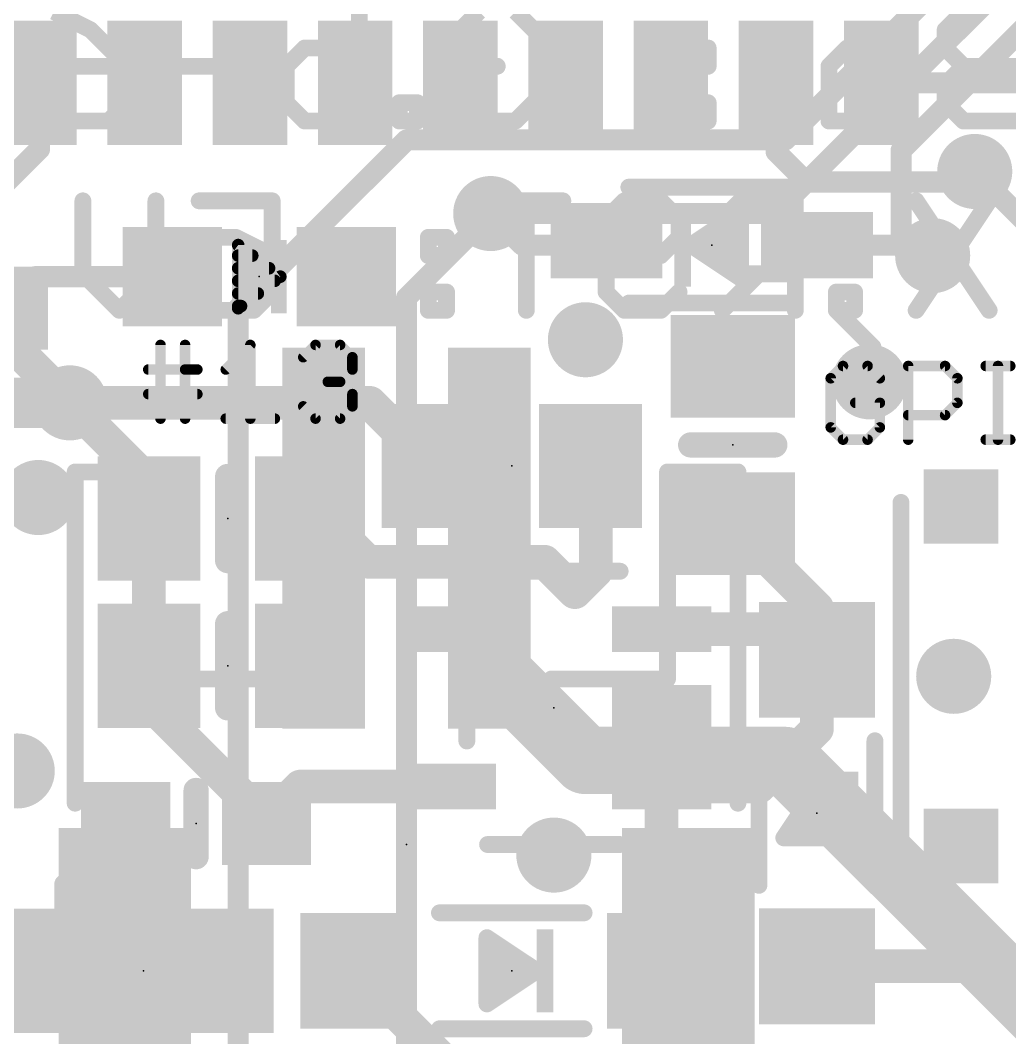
# Model space of a CAD drawing. Extents: x -8.2 to 30.2, y -5.3 to 52.8.
# Drawn here: x 8.04 to 19.98, y 6.56 to 18.84 of the extents above; entities that cross this region are included whole.
import ezdxf

# ---------------------------------------------------------------- set-up
doc = ezdxf.new("R2010")
doc.units = 0
for name, color, linetype in [('1', 12, 'CONTINUOUS'), ('16', 5, 'CONTINUOUS'), ('18', 110, 'CONTINUOUS'), ('21', 40, 'CONTINUOUS'), ('22', 6, 'CONTINUOUS'), ('23', 53, 'CONTINUOUS'), ('24', 53, 'CONTINUOUS')]:
    doc.layers.add(name, color=color, linetype=linetype)

# ---------------------------------------------------------------- blocks, each defined once
blk = doc.blocks.new('RECT')
blk.add_solid([(-0.5, -0.5), (0.5, -0.5), (-0.5, 0.5), (0.5, 0.5)])
blk = doc.blocks.new('ROUNDV')
at = {"const_width": 0.5}
blk.add_lwpolyline([(0, -0.25, 1), (0, 0.25, 1), (0, -0.25)], format="xyb", dxfattribs=at)

msp = doc.modelspace()

# ---------------------------------------------------------------- linework, layer by layer
at = {"layer": '1'}
for points, const_width in [([(8.27, 18.088), (8.27, 17.287)], 0.254), ([(17.16, 18.088), (17.16, 17.257)], 0.254), ([(20.266, 18.088), (18.43, 18.088)], 0.254), ([(8.27, 17.287), (7.874, 16.891)], 0.254), ([(17.16, 17.257), (17.526, 16.891)], 0.254), ([(19.431, 16.891), (19.558, 17.018)], 0.254), ([(17.526, 16.891), (19.431, 16.891)], 0.254), ([(14.097, 16.129), (13.716, 16.51)], 0.254), ([(15.113, 16.129), (14.097, 16.129)], 0.254), ([(17.653, 16.129), (18.923, 16.129)], 0.254), ([(18.923, 16.129), (19.05, 16.002)], 0.254), ([(7.835, 15.367), (8.216, 15.748)], 0.254), ([(8.216, 15.748), (9.872, 15.748)], 0.254), ([(4.572, 14.224), (8.636, 14.224)], 0.6096), ([(9.591, 13.269), (8.636, 14.224)], 0.4064), ([(12.258, 14.224), (8.636, 14.224)], 0.4064), ([(13.02, 13.462), (12.258, 14.224)], 0.4064), ([(14.986, 13.396), (14.92, 13.462)], 0.4064), ([(14.986, 12.192), (14.986, 13.396)], 0.4064), ([(9.591, 12.827), (9.591, 13.269)], 0.4064), ([(9.591, 11.049), (9.591, 12.827)], 0.4064), ([(11.491, 12.827), (11.7103, 12.827)], 0.4064), ([(11.7103, 12.827), (12.2317, 12.3056)], 0.4064), ([(16.637, 12.766), (17.653, 11.75)], 0.4064), ([(12.2317, 12.3056), (14.3644, 12.3056)], 0.4064), ([(14.3644, 12.3056), (14.732, 11.938)], 0.4064), ([(14.732, 11.938), (14.986, 12.192)], 0.4064), ([(17.653, 11.75), (17.653, 11.303)], 0.4064), ([(15.7781, 11.491), (17.465, 11.491)], 0.4064), ([(17.465, 11.491), (17.653, 11.303)], 0.4064), ([(17.653, 11.303), (17.653, 11.121)], 0.4064), ([(17.653, 10.287), (17.653, 11.121)], 0.4064), ([(9.591, 11.049), (9.591, 10.602)], 0.4064), ([(9.591, 11.044), (9.591, 11.049)], 0.254), ([(9.591, 10.602), (11.01, 9.183)], 0.4064), ([(16.957, 9.591), (17.653, 10.287)], 0.4064), ([(11.418, 9.591), (11.01, 9.183)], 0.4064), ([(13.1779, 9.591), (11.418, 9.591)], 0.4064), ([(15.7781, 9.591), (16.957, 9.591)], 0.4064), ([(15.7781, 7.4079), (15.7781, 9.591)], 0.4064), ([(11.01, 9.183), (11.01, 9.144)], 0.4064), ([(8.575, 8.409), (9.31, 9.144)], 0.254), ([(8.575, 7.366), (8.575, 8.409)], 0.254), ([(22.424, 7.421), (17.653, 7.421)], 0.4064), ([(12.12, 7.311), (12.12, 7.366)], 0.4064), ([(13.97, 5.461), (12.12, 7.311)], 0.4064), ([(15.82, 7.366), (15.7781, 7.4079)], 0.4064), ([(8.575, 7.366), (6.985, 7.366)], 0.254)]:
    msp.add_lwpolyline(points, dxfattribs=dict(at, const_width=const_width))
for points, const_width in [([(8.3335, 18.088, 1), (8.2065, 18.088)], 0.127), ([(17.2235, 18.088, 1), (17.0965, 18.088)], 0.127), ([(18.43, 18.1515, 1), (18.43, 18.0245)], 0.127), ([(8.2065, 17.287, 1), (8.3335, 17.287)], 0.127), ([(8.3149, 17.2421, 1), (8.2251, 17.3319)], 0.127), ([(17.2049, 17.3019, 1), (17.1151, 17.2121)], 0.127), ([(17.0965, 17.257, 1), (17.2235, 17.257)], 0.127), ([(19.6029, 16.9731, 1), (19.5131, 17.0629)], 0.127), ([(17.526, 16.9545, 1), (17.526, 16.8275)], 0.127), ([(17.4811, 16.8461, 1), (17.5709, 16.9359)], 0.127), ([(19.3861, 16.9359, 1), (19.4759, 16.8461)], 0.127), ([(19.431, 16.8275, 1), (19.431, 16.9545)], 0.127), ([(13.7609, 16.5549, 1), (13.6711, 16.4651)], 0.127), ([(14.097, 16.1925, 1), (14.097, 16.0655)], 0.127), ([(14.0521, 16.0841, 1), (14.1419, 16.1739)], 0.127), ([(15.113, 16.0655, 1), (15.113, 16.1925)], 0.127), ([(17.653, 16.1925, 1), (17.653, 16.0655)], 0.127), ([(18.9679, 16.1739, 1), (18.8781, 16.0841)], 0.127), ([(18.923, 16.0655, 1), (18.923, 16.1925)], 0.127), ([(19.0051, 15.9571, 1), (19.0949, 16.0469)], 0.127), ([(8.216, 15.8115, 1), (8.216, 15.6845)], 0.127), ([(8.2609, 15.7031, 1), (8.1711, 15.7929)], 0.127), ([(9.872, 15.6845, 1), (9.872, 15.8115)], 0.127), ([(8.636, 14.0716, 1), (8.636, 14.3764)], 0.3048), ([(8.636, 14.3256, 1), (8.636, 14.1224)], 0.2032), ([(8.7078, 14.2958, 1), (8.5642, 14.1522)], 0.2032), ([(12.3298, 14.2958, 1), (12.1862, 14.1522)], 0.2032), ([(12.258, 14.1224, 1), (12.258, 14.3256)], 0.2032), ([(14.9918, 13.5338, 1), (14.8482, 13.3902)], 0.2032), ([(12.9482, 13.3902, 1), (13.0918, 13.5338)], 0.2032), ([(15.0876, 13.396, 1), (14.8844, 13.396)], 0.2032), ([(14.9142, 13.3242, 1), (15.0578, 13.4678)], 0.2032), ([(9.6926, 13.269, 1), (9.4894, 13.269)], 0.2032), ([(9.5192, 13.1972, 1), (9.6628, 13.3408)], 0.2032), ([(9.6926, 12.827, 1), (9.4894, 12.827)], 0.2032), ([(11.491, 12.9286, 1), (11.491, 12.7254)], 0.2032), ([(11.7821, 12.8988, 1), (11.6384, 12.7552)], 0.2032), ([(11.7103, 12.7254, 1), (11.7103, 12.9286)], 0.2032), ([(9.4894, 12.827, 1), (9.6926, 12.827)], 0.2032), ([(16.7088, 12.8378, 1), (16.5652, 12.6942)], 0.2032), ([(12.2317, 12.4072, 1), (12.2317, 12.204)], 0.2032), ([(12.1598, 12.2338, 1), (12.3035, 12.3774)], 0.2032), ([(14.4362, 12.3774, 1), (14.2926, 12.2338)], 0.2032), ([(14.3644, 12.204, 1), (14.3644, 12.4072)], 0.2032), ([(14.8844, 12.192, 1), (15.0876, 12.192)], 0.2032), ([(15.0578, 12.1202, 1), (14.9142, 12.2638)], 0.2032), ([(14.6602, 12.0098, 1), (14.8038, 11.8662)], 0.2032), ([(14.6602, 11.8662, 1), (14.8038, 12.0098)], 0.2032), ([(17.7546, 11.75, 1), (17.5514, 11.75)], 0.2032), ([(17.5812, 11.6782, 1), (17.7248, 11.8218)], 0.2032), ([(15.7781, 11.5926, 1), (15.7781, 11.3894)], 0.2032), ([(17.5368, 11.5628, 1), (17.3932, 11.4192)], 0.2032), ([(17.465, 11.3894, 1), (17.465, 11.5926)], 0.2032), ([(17.7546, 11.303, 1), (17.5514, 11.303)], 0.2032), ([(17.5812, 11.2312, 1), (17.7248, 11.3748)], 0.2032), ([(17.5514, 11.303, 1), (17.7546, 11.303)], 0.2032), ([(17.7546, 11.121, 1), (17.5514, 11.121)], 0.2032), ([(9.6926, 11.049, 1), (9.4894, 11.049)], 0.2032), ([(17.5514, 11.121, 1), (17.7546, 11.121)], 0.2032), ([(9.4894, 11.049, 1), (9.6926, 11.049)], 0.2032), ([(9.6545, 11.049, 1), (9.5275, 11.049)], 0.127), ([(9.5275, 11.044, 1), (9.6545, 11.044)], 0.127), ([(9.4894, 10.602, 1), (9.6926, 10.602)], 0.2032), ([(9.6628, 10.6738, 1), (9.5192, 10.5302)], 0.2032), ([(17.7248, 10.2152, 1), (17.5812, 10.3588)], 0.2032), ([(17.5514, 10.287, 1), (17.7546, 10.287)], 0.2032), ([(11.418, 9.6926, 1), (11.418, 9.4894)], 0.2032), ([(11.4898, 9.5192, 1), (11.3462, 9.6628)], 0.2032), ([(13.1779, 9.4894, 1), (13.1779, 9.6926)], 0.2032), ([(15.7781, 9.6926, 1), (15.7781, 9.4894)], 0.2032), ([(15.8797, 9.591, 1), (15.6765, 9.591)], 0.2032), ([(16.8852, 9.6628, 1), (17.0288, 9.5192)], 0.2032), ([(16.957, 9.4894, 1), (16.957, 9.6926)], 0.2032), ([(11.1116, 9.183, 1), (10.9084, 9.183)], 0.2032), ([(10.9382, 9.2548, 1), (11.0818, 9.1112)], 0.2032), ([(10.9382, 9.1112, 1), (11.0818, 9.2548)], 0.2032), ([(9.3549, 9.0991, 1), (9.2651, 9.1889)], 0.127), ([(10.9084, 9.144, 1), (11.1116, 9.144)], 0.2032), ([(8.6385, 8.409, 1), (8.5115, 8.409)], 0.127), ([(8.5301, 8.4539, 1), (8.6199, 8.3641)], 0.127), ([(17.653, 7.5226, 1), (17.653, 7.3194)], 0.2032), ([(12.2216, 7.366, 1), (12.0184, 7.366)], 0.2032), ([(12.1918, 7.3828, 1), (12.0482, 7.2392)], 0.2032), ([(15.6765, 7.4079, 1), (15.8797, 7.4079)], 0.2032), ([(15.8499, 7.4797, 1), (15.7063, 7.3361)], 0.2032), ([(15.7482, 7.2942, 1), (15.8918, 7.4378)], 0.2032), ([(8.5115, 7.366, 1), (8.6385, 7.366)], 0.127), ([(8.575, 7.3025, 1), (8.575, 7.4295)], 0.127), ([(12.0184, 7.311, 1), (12.2216, 7.311)], 0.2032)]:
    msp.add_lwpolyline(points, format="xyb", dxfattribs=dict(at, const_width=const_width))
at = {"layer": '16'}
for points, const_width in [([(17.272, 17.399), (19.812, 19.939)], 0.254), ([(20.32, 19.685), (17.145, 16.51)], 0.254), ([(20.828, 19.431), (18.669, 17.272)], 0.254), ([(10.668, 15.367), (12.7, 17.399)], 0.254), ([(12.7, 17.399), (13.335, 17.399)], 0.254), ([(13.335, 17.399), (13.716, 17.399)], 0.254), ([(13.716, 17.399), (17.272, 17.399)], 0.254), ([(18.669, 17.272), (18.669, 16.256)], 0.254), ([(19.558, 17.018), (21.844, 14.732)], 0.254), ([(12.7, 15.494), (13.716, 16.51)], 0.254), ([(17.145, 16.51), (13.716, 16.51)], 0.254), ([(18.669, 16.256), (18.923, 16.002)], 0.254), ([(18.923, 16.002), (19.05, 16.002)], 0.254), ([(12.7, 3.81), (12.7, 15.494)], 0.254), ([(10.668, 3.937), (10.668, 15.367)], 0.254), ([(8.636, 14.224), (7.747, 15.113)], 0.4064), ([(13.7, 12.59), (13.7, 11.065)], 0.8128), ([(13.7, 11.065), (14.859, 9.906)], 0.8128), ([(14.859, 9.906), (17.272, 9.906)], 0.8128), ([(17.272, 9.906), (21.463, 5.715)], 0.8128)]:
    msp.add_lwpolyline(points, dxfattribs=dict(at, const_width=const_width))
for points, const_width in [([(12.7, 17.4625, 1), (12.7, 17.3355)], 0.127), ([(12.7449, 17.3541, 1), (12.6551, 17.4439)], 0.127), ([(13.335, 17.4625, 1), (13.335, 17.3355)], 0.127), ([(13.335, 17.3355, 1), (13.335, 17.4625)], 0.127), ([(13.716, 17.4625, 1), (13.716, 17.3355)], 0.127), ([(13.716, 17.3355, 1), (13.716, 17.4625)], 0.127), ([(17.2271, 17.4439, 1), (17.3169, 17.3541)], 0.127), ([(17.272, 17.3355, 1), (17.272, 17.4625)], 0.127), ([(18.7325, 17.272, 1), (18.6055, 17.272)], 0.127), ([(18.6241, 17.3169, 1), (18.7139, 17.2271)], 0.127), ([(19.6029, 17.0629, 1), (19.5131, 16.9731)], 0.127), ([(13.716, 16.5735, 1), (13.716, 16.4465)], 0.127), ([(13.7609, 16.4651, 1), (13.6711, 16.5549)], 0.127), ([(17.1001, 16.5549, 1), (17.1899, 16.4651)], 0.127), ([(17.145, 16.4465, 1), (17.145, 16.5735)], 0.127), ([(18.7139, 16.3009, 1), (18.6241, 16.2111)], 0.127), ([(18.6055, 16.256, 1), (18.7325, 16.256)], 0.127), ([(18.923, 16.0655, 1), (18.923, 15.9385)], 0.127), ([(18.8781, 15.9571, 1), (18.9679, 16.0469)], 0.127), ([(19.05, 15.9385, 1), (19.05, 16.0655)], 0.127), ([(12.7635, 15.494, 1), (12.6365, 15.494)], 0.127), ([(12.6551, 15.5389, 1), (12.7449, 15.4491)], 0.127), ([(10.7315, 15.367, 1), (10.6045, 15.367)], 0.127), ([(10.6231, 15.4119, 1), (10.7129, 15.3221)], 0.127), ([(8.5642, 14.1522, 1), (8.7078, 14.2958)], 0.2032), ([(13.9032, 12.59, 1), (13.4968, 12.59)], 0.4064), ([(13.8437, 11.2087, 1), (13.5563, 10.9213)], 0.4064), ([(13.4968, 11.065, 1), (13.9032, 11.065)], 0.4064), ([(14.859, 10.1092, 1), (14.859, 9.7028)], 0.4064), ([(14.7153, 9.7623, 1), (15.0027, 10.0497)], 0.4064), ([(17.4157, 10.0497, 1), (17.1283, 9.7623)], 0.4064), ([(17.272, 9.7028, 1), (17.272, 10.1092)], 0.4064)]:
    msp.add_lwpolyline(points, format="xyb", dxfattribs=dict(at, const_width=const_width))
at = {"layer": '21'}
for points, const_width in [([(15.383, 16.829), (17.383, 16.829)], 0.2032), ([(16.133, 16.129), (16.733, 16.529)], 0.2032), ([(16.733, 16.529), (16.733, 15.729)], 0.2032), ([(16.283, 16.129), (16.583, 16.329)], 0.2032), ([(16.4735, 16.256), (16.583, 16.256)], 0.2032), ([(16.583, 16.329), (16.583, 15.929)], 0.2032), ([(16.733, 15.729), (16.133, 16.129)], 0.2032), ([(16.583, 15.929), (16.283, 16.129)], 0.2032), ([(11.176, 15.748), (10.668, 16.129)], 0.1524), ([(10.668, 16.129), (10.668, 15.367)], 0.1524), ([(16.3973, 16.0528), (16.583, 16.0528)], 0.2032), ([(10.668, 16.002), (10.8373, 16.002)], 0.1524), ([(10.668, 15.8496), (11.0405, 15.8496)], 0.1524), ([(10.668, 15.367), (11.176, 15.748)], 0.1524), ([(10.668, 15.6972), (11.1083, 15.6972)], 0.1524), ([(10.668, 15.5448), (10.9051, 15.5448)], 0.1524), ([(17.383, 15.429), (15.383, 15.429)], 0.2032), ([(10.668, 15.3924), (10.7019, 15.3924)], 0.1524), ([(9.7305, 14.0335), (9.7305, 14.9233)], 0.127), ([(10.0271, 14.9233), (10.0271, 14.0335)], 0.127), ([(10.5177, 14.6267), (10.8143, 14.9233)], 0.127), ([(10.8143, 14.9233), (10.8143, 14.0335)], 0.127), ([(11.4533, 14.775), (11.6016, 14.9233)], 0.127), ([(11.6016, 14.9233), (11.8981, 14.9233)], 0.127), ([(11.8981, 14.9233), (12.0464, 14.775)], 0.127), ([(12.0464, 14.775), (12.0464, 14.6267)], 0.127), ([(9.5822, 14.6267), (10.0271, 14.6267)], 0.127), ([(10.0271, 14.6267), (10.1754, 14.6267)], 0.127), ([(12.0464, 14.6267), (11.8981, 14.4784)], 0.127), ([(17.9679, 14.6693), (17.8196, 14.521)], 0.127), ([(18.2645, 14.6693), (17.9679, 14.6693)], 0.127), ([(18.4128, 14.521), (18.2645, 14.6693)], 0.127), ([(18.7551, 13.7795), (18.7551, 14.6693)], 0.127), ([(18.7551, 14.6693), (19.2, 14.6693)], 0.127), ([(19.2, 14.6693), (19.3483, 14.521)], 0.127), ([(19.6907, 14.6693), (19.9872, 14.6693)], 0.127), ([(19.839, 13.7795), (19.839, 14.6693)], 0.127), ([(11.8981, 14.4784), (11.7498, 14.4784)], 0.127), ([(11.8981, 14.4784), (12.0464, 14.3301)], 0.127), ([(17.8196, 14.521), (17.8196, 13.9278)], 0.127), ([(19.3483, 14.521), (19.3483, 14.2244)], 0.127), ([(9.5822, 14.3301), (10.1754, 14.3301)], 0.127), ([(12.0464, 14.3301), (12.0464, 14.1818)], 0.127), ([(18.4128, 14.2244), (18.1162, 14.2244)], 0.127), ([(18.4128, 13.9278), (18.4128, 14.2244)], 0.127), ([(19.3483, 14.2244), (19.2, 14.0761)], 0.127), ([(11.6016, 14.0335), (11.4533, 14.1818)], 0.127), ([(12.0464, 14.1818), (11.8981, 14.0335)], 0.127), ([(19.2, 14.0761), (18.7551, 14.0761)], 0.127), ([(10.5177, 14.0335), (11.1109, 14.0335)], 0.127), ([(11.8981, 14.0335), (11.6016, 14.0335)], 0.127), ([(13.97, 13.97), (13.97, 12.954)], 0.3048), ([(17.8196, 13.9278), (17.9679, 13.7795)], 0.127), ([(18.2645, 13.7795), (18.4128, 13.9278)], 0.127), ([(16.129, 13.716), (17.145, 13.716)], 0.3048), ([(17.9679, 13.7795), (18.2645, 13.7795)], 0.127), ([(19.6907, 13.7795), (19.9872, 13.7795)], 0.127), ([(10.541, 13.335), (10.541, 12.319)], 0.3048), ([(18.6676, 8.822), (18.6676, 13.022)], 0.2032), ([(13.678, 12.191), (15.278, 12.191)], 0.2032), ([(10.541, 11.557), (10.541, 10.541)], 0.3048), ([(13.428, 10.141), (13.428, 10.941)], 0.2032), ([(16.953, 8.398), (16.953, 10.144)], 0.2032), ([(18.353, 10.144), (18.353, 8.398)], 0.2032), ([(10.16, 9.544), (10.16, 8.744)], 0.3048), ([(17.253, 8.971), (17.653, 9.571)], 0.2032), ([(17.653, 9.571), (18.053, 8.971)], 0.2032), ([(17.453, 9.071), (17.653, 9.371)], 0.2032), ([(17.653, 9.371), (17.853, 9.071)], 0.2032), ([(17.6371, 9.3472), (17.6689, 9.3472)], 0.2032), ([(17.5017, 9.144), (17.8043, 9.144)], 0.2032), ([(17.853, 9.071), (17.453, 9.071)], 0.2032), ([(13.678, 8.891), (15.278, 8.891)], 0.2032), ([(18.053, 8.971), (17.253, 8.971)], 0.2032), ([(13.097, 8.066), (14.843, 8.066)], 0.2032), ([(9.525, 7.874), (9.525, 6.858)], 0.3048), ([(13.67, 6.966), (13.67, 7.766)], 0.2032), ([(13.67, 7.766), (14.27, 7.366)], 0.2032), ([(13.77, 7.166), (13.77, 7.566)], 0.2032), ([(13.77, 7.566), (14.07, 7.366)], 0.2032), ([(13.77, 7.5184), (13.8414, 7.5184)], 0.2032), ([(14.27, 7.366), (13.67, 6.966)], 0.2032), ([(14.07, 7.366), (13.77, 7.166)], 0.2032), ([(13.77, 7.3152), (13.9938, 7.3152)], 0.2032), ([(14.843, 6.666), (13.097, 6.666)], 0.2032)]:
    msp.add_lwpolyline(points, dxfattribs=dict(at, const_width=const_width))
for points, const_width in [([(15.383, 16.8798, 1), (15.383, 16.7782)], 0.1016), ([(17.383, 16.7782, 1), (17.383, 16.8798)], 0.1016), ([(16.7838, 16.529, 1), (16.6822, 16.529)], 0.1016), ([(16.7612, 16.4867, 1), (16.7048, 16.5713)], 0.1016), ([(16.4735, 16.3068, 1), (16.4735, 16.2052)], 0.1016), ([(16.6338, 16.329, 1), (16.5322, 16.329)], 0.1016), ([(16.6112, 16.2867, 1), (16.5548, 16.3713)], 0.1016), ([(16.583, 16.2052, 1), (16.583, 16.3068)], 0.1016), ([(16.1612, 16.1713, 1), (16.1048, 16.0867)], 0.1016), ([(16.1048, 16.1713, 1), (16.1612, 16.0867)], 0.1016), ([(16.3112, 16.1713, 1), (16.2548, 16.0867)], 0.1016), ([(16.2548, 16.1713, 1), (16.3112, 16.0867)], 0.1016), ([(10.6909, 16.1595, 1), (10.6451, 16.0985)], 0.0762), ([(10.7061, 16.129, 1), (10.6299, 16.129)], 0.0762), ([(16.3973, 16.1036, 1), (16.3973, 16.002)], 0.1016), ([(16.583, 16.002, 1), (16.583, 16.1036)], 0.1016), ([(10.668, 16.0401, 1), (10.668, 15.9639)], 0.0762), ([(10.8373, 15.9639, 1), (10.8373, 16.0401)], 0.0762), ([(16.5322, 15.929, 1), (16.6338, 15.929)], 0.1016), ([(16.5548, 15.8867, 1), (16.6112, 15.9713)], 0.1016), ([(10.668, 15.8877, 1), (10.668, 15.8115)], 0.0762), ([(11.0405, 15.8115, 1), (11.0405, 15.8877)], 0.0762), ([(10.668, 15.7353, 1), (10.668, 15.6591)], 0.0762), ([(11.1083, 15.6591, 1), (11.1083, 15.7353)], 0.0762), ([(11.1989, 15.7175, 1), (11.1531, 15.7785)], 0.0762), ([(11.1531, 15.7175, 1), (11.1989, 15.7785)], 0.0762), ([(16.6822, 15.729, 1), (16.7838, 15.729)], 0.1016), ([(16.7048, 15.6867, 1), (16.7612, 15.7713)], 0.1016), ([(10.668, 15.5829, 1), (10.668, 15.5067)], 0.0762), ([(10.9051, 15.5067, 1), (10.9051, 15.5829)], 0.0762), ([(15.383, 15.4798, 1), (15.383, 15.3782)], 0.1016), ([(17.383, 15.3782, 1), (17.383, 15.4798)], 0.1016), ([(10.668, 15.4305, 1), (10.668, 15.3543)], 0.0762), ([(10.6451, 15.3975, 1), (10.6909, 15.3365)], 0.0762), ([(10.6299, 15.367, 1), (10.7061, 15.367)], 0.0762), ([(10.7019, 15.3543, 1), (10.7019, 15.4305)], 0.0762), ([(9.7623, 14.9233, 1), (9.6988, 14.9233)], 0.0635), ([(10.0589, 14.9233, 1), (9.9954, 14.9233)], 0.0635), ([(10.8461, 14.9233, 1), (10.7826, 14.9233)], 0.0635), ([(10.8368, 14.9008, 1), (10.7919, 14.9457)], 0.0635), ([(11.6016, 14.955, 1), (11.6016, 14.8915)], 0.0635), ([(11.624, 14.9008, 1), (11.5791, 14.9457)], 0.0635), ([(11.9206, 14.9457, 1), (11.8757, 14.9008)], 0.0635), ([(11.8981, 14.8915, 1), (11.8981, 14.955)], 0.0635), ([(11.4308, 14.7974, 1), (11.4757, 14.7525)], 0.0635), ([(12.0782, 14.775, 1), (12.0147, 14.775)], 0.0635), ([(12.024, 14.7525, 1), (12.0689, 14.7974)], 0.0635), ([(9.5822, 14.6584, 1), (9.5822, 14.5949)], 0.0635), ([(10.0271, 14.6584, 1), (10.0271, 14.5949)], 0.0635), ([(10.0271, 14.5949, 1), (10.0271, 14.6584)], 0.0635), ([(10.1754, 14.5949, 1), (10.1754, 14.6584)], 0.0635), ([(10.4953, 14.6491, 1), (10.5402, 14.6042)], 0.0635), ([(12.0147, 14.6267, 1), (12.0782, 14.6267)], 0.0635), ([(12.0689, 14.6042, 1), (12.024, 14.6491)], 0.0635), ([(17.9679, 14.701, 1), (17.9679, 14.6375)], 0.0635), ([(17.9904, 14.6468, 1), (17.9455, 14.6917)], 0.0635), ([(18.287, 14.6917, 1), (18.242, 14.6468)], 0.0635), ([(18.2645, 14.6375, 1), (18.2645, 14.701)], 0.0635), ([(18.7551, 14.701, 1), (18.7551, 14.6375)], 0.0635), ([(18.7869, 14.6693, 1), (18.7234, 14.6693)], 0.0635), ([(19.2225, 14.6917, 1), (19.1776, 14.6468)], 0.0635), ([(19.2, 14.6375, 1), (19.2, 14.701)], 0.0635), ([(19.6907, 14.701, 1), (19.6907, 14.6375)], 0.0635), ([(19.8707, 14.6693, 1), (19.8072, 14.6693)], 0.0635), ([(19.9872, 14.6375, 1), (19.9872, 14.701)], 0.0635), ([(11.7498, 14.5101, 1), (11.7498, 14.4466)], 0.0635), ([(11.9206, 14.5008, 1), (11.8757, 14.4559)], 0.0635), ([(11.8757, 14.5008, 1), (11.9206, 14.4559)], 0.0635), ([(11.8981, 14.4466, 1), (11.8981, 14.5101)], 0.0635), ([(17.8514, 14.521, 1), (17.7879, 14.521)], 0.0635), ([(17.7972, 14.5434, 1), (17.8421, 14.4985)], 0.0635), ([(18.3903, 14.4985, 1), (18.4352, 14.5434)], 0.0635), ([(19.3801, 14.521, 1), (19.3166, 14.521)], 0.0635), ([(19.3259, 14.4985, 1), (19.3708, 14.5434)], 0.0635), ([(9.5822, 14.3618, 1), (9.5822, 14.2983)], 0.0635), ([(10.1754, 14.2983, 1), (10.1754, 14.3618)], 0.0635), ([(12.0782, 14.3301, 1), (12.0147, 14.3301)], 0.0635), ([(12.024, 14.3076, 1), (12.0689, 14.3525)], 0.0635), ([(18.1162, 14.2561, 1), (18.1162, 14.1926)], 0.0635), ([(18.4445, 14.2244, 1), (18.381, 14.2244)], 0.0635), ([(18.4128, 14.1926, 1), (18.4128, 14.2561)], 0.0635), ([(19.3166, 14.2244, 1), (19.3801, 14.2244)], 0.0635), ([(19.3708, 14.2019, 1), (19.3259, 14.2468)], 0.0635), ([(11.4757, 14.2042, 1), (11.4308, 14.1593)], 0.0635), ([(12.0147, 14.1818, 1), (12.0782, 14.1818)], 0.0635), ([(12.0689, 14.1593, 1), (12.024, 14.2042)], 0.0635), ([(18.7551, 14.1078, 1), (18.7551, 14.0443)], 0.0635), ([(19.1776, 14.0985, 1), (19.2225, 14.0536)], 0.0635), ([(19.2, 14.0443, 1), (19.2, 14.1078)], 0.0635), ([(9.6988, 14.0335, 1), (9.7623, 14.0335)], 0.0635), ([(9.9954, 14.0335, 1), (10.0589, 14.0335)], 0.0635), ([(10.5177, 14.0653, 1), (10.5177, 14.0017)], 0.0635), ([(10.7826, 14.0335, 1), (10.8461, 14.0335)], 0.0635), ([(11.1109, 14.0017, 1), (11.1109, 14.0653)], 0.0635), ([(11.6016, 14.0653, 1), (11.6016, 14.0017)], 0.0635), ([(11.5791, 14.011, 1), (11.624, 14.056)], 0.0635), ([(11.8757, 14.056, 1), (11.9206, 14.011)], 0.0635), ([(11.8981, 14.0017, 1), (11.8981, 14.0653)], 0.0635), ([(14.0462, 13.97, 1), (13.8938, 13.97)], 0.1524), ([(17.8421, 13.9502, 1), (17.7972, 13.9053)], 0.0635), ([(17.7879, 13.9278, 1), (17.8514, 13.9278)], 0.0635), ([(18.381, 13.9278, 1), (18.4445, 13.9278)], 0.0635), ([(18.4352, 13.9053, 1), (18.3903, 13.9502)], 0.0635), ([(16.129, 13.7922, 1), (16.129, 13.6398)], 0.1524), ([(17.145, 13.6398, 1), (17.145, 13.7922)], 0.1524), ([(17.9679, 13.8113, 1), (17.9679, 13.7477)], 0.0635), ([(17.9455, 13.757, 1), (17.9904, 13.802)], 0.0635), ([(18.242, 13.802, 1), (18.287, 13.757)], 0.0635), ([(18.2645, 13.7477, 1), (18.2645, 13.8113)], 0.0635), ([(18.7234, 13.7795, 1), (18.7869, 13.7795)], 0.0635), ([(19.6907, 13.8113, 1), (19.6907, 13.7477)], 0.0635), ([(19.8072, 13.7795, 1), (19.8707, 13.7795)], 0.0635), ([(19.9872, 13.7477, 1), (19.9872, 13.8113)], 0.0635), ([(10.6172, 13.335, 1), (10.4648, 13.335)], 0.1524), ([(13.8938, 12.954, 1), (14.0462, 12.954)], 0.1524), ([(18.7184, 13.022, 1), (18.6168, 13.022)], 0.1016), ([(10.4648, 12.319, 1), (10.6172, 12.319)], 0.1524), ([(13.678, 12.2418, 1), (13.678, 12.1402)], 0.1016), ([(15.278, 12.1402, 1), (15.278, 12.2418)], 0.1016), ([(10.6172, 11.557, 1), (10.4648, 11.557)], 0.1524), ([(13.4788, 10.941, 1), (13.3772, 10.941)], 0.1016), ([(10.4648, 10.541, 1), (10.6172, 10.541)], 0.1524), ([(17.0038, 10.144, 1), (16.9022, 10.144)], 0.1016), ([(18.4038, 10.144, 1), (18.3022, 10.144)], 0.1016), ([(13.3772, 10.141, 1), (13.4788, 10.141)], 0.1016), ([(10.2362, 9.544, 1), (10.0838, 9.544)], 0.1524), ([(17.6953, 9.5992, 1), (17.6107, 9.5428)], 0.1016), ([(17.6953, 9.5428, 1), (17.6107, 9.5992)], 0.1016), ([(17.6953, 9.3992, 1), (17.6107, 9.3428)], 0.1016), ([(17.6953, 9.3428, 1), (17.6107, 9.3992)], 0.1016), ([(17.6371, 9.398, 1), (17.6371, 9.2964)], 0.1016), ([(17.6689, 9.2964, 1), (17.6689, 9.398)], 0.1016), ([(17.5017, 9.1948, 1), (17.5017, 9.0932)], 0.1016), ([(17.8043, 9.0932, 1), (17.8043, 9.1948)], 0.1016), ([(17.453, 9.1218, 1), (17.453, 9.0202)], 0.1016), ([(17.4107, 9.0992, 1), (17.4953, 9.0428)], 0.1016), ([(17.8107, 9.0428, 1), (17.8953, 9.0992)], 0.1016), ([(17.853, 9.0202, 1), (17.853, 9.1218)], 0.1016), ([(13.678, 8.9418, 1), (13.678, 8.8402)], 0.1016), ([(15.278, 8.8402, 1), (15.278, 8.9418)], 0.1016), ([(17.253, 9.0218, 1), (17.253, 8.9202)], 0.1016), ([(17.2107, 8.9992, 1), (17.2953, 8.9428)], 0.1016), ([(18.0107, 8.9428, 1), (18.0953, 8.9992)], 0.1016), ([(18.053, 8.9202, 1), (18.053, 9.0218)], 0.1016), ([(18.6168, 8.822, 1), (18.7184, 8.822)], 0.1016), ([(10.0838, 8.744, 1), (10.2362, 8.744)], 0.1524), ([(16.9022, 8.398, 1), (17.0038, 8.398)], 0.1016), ([(18.3022, 8.398, 1), (18.4038, 8.398)], 0.1016), ([(13.097, 8.1168, 1), (13.097, 8.0152)], 0.1016), ([(14.843, 8.0152, 1), (14.843, 8.1168)], 0.1016), ([(9.6012, 7.874, 1), (9.4488, 7.874)], 0.1524), ([(13.7208, 7.766, 1), (13.6192, 7.766)], 0.1016), ([(13.6982, 7.8083, 1), (13.6418, 7.7237)], 0.1016), ([(13.8208, 7.566, 1), (13.7192, 7.566)], 0.1016), ([(13.7982, 7.6083, 1), (13.7418, 7.5237)], 0.1016), ([(13.77, 7.5692, 1), (13.77, 7.4676)], 0.1016), ([(13.8414, 7.4676, 1), (13.8414, 7.5692)], 0.1016), ([(13.77, 7.366, 1), (13.77, 7.2644)], 0.1016), ([(13.9938, 7.2644, 1), (13.9938, 7.366)], 0.1016), ([(14.0982, 7.3237, 1), (14.0418, 7.4083)], 0.1016), ([(14.0418, 7.3237, 1), (14.0982, 7.4083)], 0.1016), ([(14.2982, 7.3237, 1), (14.2418, 7.4083)], 0.1016), ([(14.2418, 7.3237, 1), (14.2982, 7.4083)], 0.1016), ([(13.7418, 7.2083, 1), (13.7982, 7.1237)], 0.1016), ([(13.7192, 7.166, 1), (13.8208, 7.166)], 0.1016), ([(13.6418, 7.0083, 1), (13.6982, 6.9237)], 0.1016), ([(13.6192, 6.966, 1), (13.7208, 6.966)], 0.1016), ([(9.4488, 6.858, 1), (9.6012, 6.858)], 0.1524), ([(13.097, 6.7168, 1), (13.097, 6.6152)], 0.1016), ([(14.843, 6.6152, 1), (14.843, 6.7168)], 0.1016)]:
    msp.add_lwpolyline(points, format="xyb", dxfattribs=dict(at, const_width=const_width))
at = {"layer": '22', "const_width": 0.2032}
for points in [[(8.4428, 18.9495), (8.8835, 18.7292)], [(12.1307, 18.9495), (12.1307, 18.2886)], [(13.5746, 18.9495), (13.3543, 18.7292)], [(14.2356, 18.7292), (14.0152, 18.9495)], [(19.4216, 18.9495), (19.2013, 18.7292)], [(8.8835, 18.7292), (9.3241, 18.2886)], [(13.3543, 18.7292), (13.3543, 18.5089)], [(17.0557, 18.7292), (17.0557, 17.8479)], [(19.2013, 18.7292), (19.2013, 18.5089)], [(11.4697, 18.5089), (11.2494, 18.2886)], [(11.69, 18.5089), (11.4697, 18.5089)], [(12.1307, 18.2886), (11.69, 18.5089)], [(13.3543, 18.5089), (13.5746, 18.2886)], [(16.3405, 18.5089), (16.1202, 18.5089)], [(16.1202, 18.5089), (16.1202, 18.2886)], [(16.3405, 18.2886), (16.3405, 18.5089)], [(17.276, 18.5089), (16.8354, 18.5089)], [(18.0183, 18.5089), (17.798, 18.2886)], [(18.459, 18.5089), (18.0183, 18.5089)], [(19.2013, 18.5089), (19.4216, 18.2886)], [(8.4428, 18.0682), (8.6631, 18.2886)], [(8.6631, 18.2886), (9.3241, 18.2886)], [(9.3241, 18.2886), (9.3241, 17.8479)], [(10.7274, 18.2886), (9.8461, 18.2886)], [(11.2494, 18.2886), (11.2494, 17.8479)], [(13.5746, 18.2886), (13.3543, 18.0682)], [(13.5746, 18.2886), (13.7949, 18.2886)], [(16.1202, 18.2886), (16.3405, 18.2886)], [(17.798, 18.2886), (17.798, 17.6276)], [(19.4216, 18.2886), (19.2013, 18.0682)], [(20.0826, 18.2886), (19.4216, 18.2886)], [(8.4428, 17.8479), (8.4428, 18.0682)], [(13.3543, 18.0682), (13.3543, 17.8479)], [(18.459, 18.0682), (17.798, 18.0682)], [(18.6793, 17.8479), (18.459, 18.0682)], [(19.2013, 18.0682), (19.2013, 17.8479)], [(8.6631, 17.6276), (8.4428, 17.8479)], [(9.3241, 17.8479), (9.1038, 17.6276)], [(11.2494, 17.8479), (11.4697, 17.6276)], [(11.9103, 17.6276), (12.1307, 17.8479)], [(12.8323, 17.8479), (12.612, 17.8479)], [(12.612, 17.8479), (12.612, 17.6276)], [(12.8323, 17.6276), (12.8323, 17.8479)], [(13.3543, 17.8479), (13.5746, 17.6276)], [(14.0152, 17.6276), (14.2356, 17.8479)], [(16.3405, 17.8479), (16.1202, 17.8479)], [(16.1202, 17.8479), (16.1202, 17.6276)], [(16.3405, 17.6276), (16.3405, 17.8479)], [(17.0557, 17.8479), (16.8354, 17.6276)], [(18.459, 17.6276), (18.6793, 17.8479)], [(19.2013, 17.8479), (19.4216, 17.6276)], [(9.1038, 17.6276), (8.6631, 17.6276)], [(11.4697, 17.6276), (11.9103, 17.6276)], [(12.612, 17.6276), (12.8323, 17.6276)], [(13.5746, 17.6276), (14.0152, 17.6276)], [(16.1202, 17.6276), (16.3405, 17.6276)], [(17.798, 17.6276), (18.459, 17.6276)], [(19.4216, 17.6276), (20.0826, 17.6276)], [(8.7936, 15.7822), (8.7936, 16.6635)], [(9.6749, 16.6635), (9.6749, 15.7822)], [(10.1969, 16.6635), (11.0782, 16.6635)], [(11.0782, 16.6635), (11.0782, 16.0026)], [(14.5864, 16.6635), (13.7051, 16.6635)], [(14.1457, 15.3416), (14.1457, 16.6635)], [(15.1084, 16.4432), (15.3287, 16.6635)], [(15.3287, 16.6635), (15.7693, 16.6635)], [(15.7693, 16.6635), (15.9897, 16.4432)], [(16.732, 16.6635), (16.5117, 16.4432)], [(17.3929, 16.6635), (16.732, 16.6635)], [(17.3929, 15.3416), (17.3929, 16.6635)], [(19.7317, 16.6635), (18.8505, 15.3416)], [(18.8505, 16.6635), (19.7317, 15.3416)], [(15.9897, 16.4432), (15.9897, 16.2229)], [(16.5117, 16.4432), (16.5117, 16.0026)], [(10.4172, 16.2229), (10.1969, 16.0026)], [(10.6376, 16.2229), (10.4172, 16.2229)], [(11.0782, 16.0026), (10.6376, 16.2229)], [(13.1831, 16.2229), (12.9628, 16.2229)], [(12.9628, 16.2229), (12.9628, 16.0026)], [(13.1831, 16.0026), (13.1831, 16.2229)], [(15.9897, 16.2229), (15.7693, 16.0026)], [(10.1969, 16.0026), (10.1969, 15.5619)], [(12.9628, 16.0026), (13.1831, 16.0026)], [(15.3287, 16.0026), (15.1084, 15.7822)], [(15.7693, 16.0026), (15.3287, 16.0026)], [(16.5117, 16.0026), (16.732, 15.7822)], [(9.2343, 15.3416), (8.7936, 15.7822)], [(9.6749, 15.7822), (9.2343, 15.3416)], [(15.1084, 15.7822), (15.1084, 15.5619)], [(16.9523, 15.7822), (16.5117, 15.3416)], [(16.732, 15.7822), (17.3929, 15.7822)], [(10.1969, 15.5619), (10.4172, 15.3416)], [(10.8579, 15.3416), (11.0782, 15.5619)], [(13.1831, 15.5619), (12.9628, 15.5619)], [(12.9628, 15.5619), (12.9628, 15.3416)], [(13.1831, 15.3416), (13.1831, 15.5619)], [(15.1084, 15.5619), (15.3287, 15.3416)], [(15.7693, 15.3416), (15.9897, 15.5619)], [(17.8878, 15.3416), (17.8878, 15.5619)], [(17.8878, 15.5619), (18.1081, 15.5619)], [(18.1081, 15.5619), (18.1081, 15.3416)], [(10.4172, 15.3416), (10.8579, 15.3416)], [(12.9628, 15.3416), (13.1831, 15.3416)], [(15.3287, 15.3416), (15.7693, 15.3416)], [(18.3285, 14.901), (17.8878, 15.3416)], [(18.1081, 15.3416), (17.8878, 15.3416)], [(9.55, 13.39), (8.7, 13.39)], [(8.7, 13.39), (8.7, 9.39)], [(9.55, 10.89), (9.55, 13.39)], [(16.7, 13.39), (15.85, 13.39)], [(15.85, 13.39), (15.85, 10.89)], [(16.7, 9.39), (16.7, 13.39)], [(10.95, 10.89), (9.55, 10.89)], [(15.85, 10.89), (14.45, 10.89)]]:
    msp.add_lwpolyline(points, dxfattribs=at)
at = {"layer": '22', "const_width": 0.1016}
for points in [[(8.9194, 18.7651, 1), (8.8475, 18.6933)], [(8.8607, 18.6838, 1), (8.9062, 18.7746)], [(13.4051, 18.7292, 1), (13.3035, 18.7292)], [(13.3184, 18.7651, 1), (13.3902, 18.6933)], [(14.1996, 18.6933, 1), (14.2715, 18.7651)], [(17.1065, 18.7292, 1), (17.0049, 18.7292)], [(19.2521, 18.7292, 1), (19.1505, 18.7292)], [(19.1654, 18.7651, 1), (19.2372, 18.6933)], [(11.4697, 18.5597, 1), (11.4697, 18.4581)], [(11.5056, 18.473, 1), (11.4338, 18.5448)], [(11.7127, 18.5543, 1), (11.6673, 18.4634)], [(11.69, 18.4581, 1), (11.69, 18.5597)], [(13.3902, 18.5448, 1), (13.3184, 18.473)], [(13.3035, 18.5089, 1), (13.4051, 18.5089)], [(16.1202, 18.5597, 1), (16.1202, 18.4581)], [(16.171, 18.5089, 1), (16.0694, 18.5089)], [(16.3913, 18.5089, 1), (16.2897, 18.5089)], [(16.3405, 18.4581, 1), (16.3405, 18.5597)], [(16.8354, 18.5597, 1), (16.8354, 18.4581)], [(17.276, 18.4581, 1), (17.276, 18.5597)], [(18.0183, 18.5597, 1), (18.0183, 18.4581)], [(18.0542, 18.473, 1), (17.9824, 18.5448)], [(18.459, 18.4581, 1), (18.459, 18.5597)], [(19.2372, 18.5448, 1), (19.1654, 18.473)], [(19.1505, 18.5089, 1), (19.2521, 18.5089)], [(8.6631, 18.3394, 1), (8.6631, 18.2378)], [(8.6991, 18.2526, 1), (8.6272, 18.3245)], [(9.3749, 18.2886, 1), (9.2733, 18.2886)], [(9.2882, 18.2526, 1), (9.36, 18.3245)], [(9.3241, 18.2378, 1), (9.3241, 18.3394)], [(9.8461, 18.3394, 1), (9.8461, 18.2378)], [(10.7274, 18.2378, 1), (10.7274, 18.3394)], [(11.2134, 18.3245, 1), (11.2853, 18.2526)], [(11.3002, 18.2886, 1), (11.1986, 18.2886)], [(12.0799, 18.2886, 1), (12.1815, 18.2886)], [(12.1079, 18.2431, 1), (12.1534, 18.334)], [(13.5746, 18.3394, 1), (13.5746, 18.2378)], [(13.6105, 18.2526, 1), (13.5387, 18.3245)], [(13.5387, 18.2526, 1), (13.6105, 18.3245)], [(13.7949, 18.2378, 1), (13.7949, 18.3394)], [(16.1202, 18.3394, 1), (16.1202, 18.2378)], [(16.0694, 18.2886, 1), (16.171, 18.2886)], [(16.2897, 18.2886, 1), (16.3913, 18.2886)], [(16.3405, 18.2378, 1), (16.3405, 18.3394)], [(17.8488, 18.2886, 1), (17.7472, 18.2886)], [(17.7621, 18.3245, 1), (17.8339, 18.2526)], [(19.4216, 18.3394, 1), (19.4216, 18.2378)], [(19.4575, 18.2526, 1), (19.3857, 18.3245)], [(19.3857, 18.2526, 1), (19.4575, 18.3245)], [(8.4936, 18.0682, 1), (8.392, 18.0682)], [(8.4069, 18.1042, 1), (8.4787, 18.0323)], [(13.4051, 18.0682, 1), (13.3035, 18.0682)], [(13.3184, 18.1042, 1), (13.3902, 18.0323)], [(17.798, 18.119, 1), (17.798, 18.0174)], [(18.4949, 18.1042, 1), (18.423, 18.0323)], [(18.459, 18.0174, 1), (18.459, 18.119)], [(19.2521, 18.0682, 1), (19.1505, 18.0682)], [(19.1654, 18.1042, 1), (19.2372, 18.0323)], [(8.4787, 17.8838, 1), (8.4069, 17.812)], [(9.36, 17.812, 1), (9.2882, 17.8838)], [(11.2853, 17.8838, 1), (11.2134, 17.812)], [(12.1666, 17.812, 1), (12.0947, 17.8838)], [(12.612, 17.8987, 1), (12.612, 17.7971)], [(12.6628, 17.8479, 1), (12.5612, 17.8479)], [(12.8831, 17.8479, 1), (12.7815, 17.8479)], [(12.8323, 17.7971, 1), (12.8323, 17.8987)], [(13.3902, 17.8838, 1), (13.3184, 17.812)], [(14.2715, 17.812, 1), (14.1996, 17.8838)], [(16.1202, 17.8987, 1), (16.1202, 17.7971)], [(16.171, 17.8479, 1), (16.0694, 17.8479)], [(16.3913, 17.8479, 1), (16.2897, 17.8479)], [(16.3405, 17.7971, 1), (16.3405, 17.8987)], [(17.0916, 17.812, 1), (17.0198, 17.8838)], [(18.7152, 17.812, 1), (18.6434, 17.8838)], [(19.2372, 17.8838, 1), (19.1654, 17.812)], [(8.392, 17.8479, 1), (8.4936, 17.8479)], [(9.2733, 17.8479, 1), (9.3749, 17.8479)], [(11.1986, 17.8479, 1), (11.3002, 17.8479)], [(13.3035, 17.8479, 1), (13.4051, 17.8479)], [(17.0049, 17.8479, 1), (17.1065, 17.8479)], [(18.6434, 17.812, 1), (18.7152, 17.8838)], [(19.1505, 17.8479, 1), (19.2521, 17.8479)], [(8.6631, 17.6784, 1), (8.6631, 17.5768)], [(8.6272, 17.5917, 1), (8.6991, 17.6635)], [(9.0679, 17.6635, 1), (9.1397, 17.5917)], [(9.1038, 17.5768, 1), (9.1038, 17.6784)], [(11.4697, 17.6784, 1), (11.4697, 17.5768)], [(11.4338, 17.5917, 1), (11.5056, 17.6635)], [(11.8744, 17.6635, 1), (11.9463, 17.5917)], [(11.9103, 17.5768, 1), (11.9103, 17.6784)], [(12.612, 17.6784, 1), (12.612, 17.5768)], [(12.8323, 17.5768, 1), (12.8323, 17.6784)], [(13.5746, 17.6784, 1), (13.5746, 17.5768)], [(13.5387, 17.5917, 1), (13.6105, 17.6635)], [(13.9793, 17.6635, 1), (14.0512, 17.5917)], [(14.0152, 17.5768, 1), (14.0152, 17.6784)], [(16.1202, 17.6784, 1), (16.1202, 17.5768)], [(16.3405, 17.5768, 1), (16.3405, 17.6784)], [(16.7994, 17.6635, 1), (16.8713, 17.5917)], [(17.798, 17.6784, 1), (17.798, 17.5768)], [(18.423, 17.6635, 1), (18.4949, 17.5917)], [(18.459, 17.5768, 1), (18.459, 17.6784)], [(19.4216, 17.6784, 1), (19.4216, 17.5768)], [(19.3857, 17.5917, 1), (19.4575, 17.6635)], [(12.5612, 17.6276, 1), (12.6628, 17.6276)], [(12.7815, 17.6276, 1), (12.8831, 17.6276)], [(16.0694, 17.6276, 1), (16.171, 17.6276)], [(16.2897, 17.6276, 1), (16.3913, 17.6276)], [(17.7472, 17.6276, 1), (17.8488, 17.6276)], [(8.8444, 16.6635, 1), (8.7428, 16.6635)], [(9.7257, 16.6635, 1), (9.6241, 16.6635)], [(10.1969, 16.7143, 1), (10.1969, 16.6127)], [(11.129, 16.6635, 1), (11.0274, 16.6635)], [(11.0782, 16.6127, 1), (11.0782, 16.7143)], [(13.7051, 16.7143, 1), (13.7051, 16.6127)], [(14.1965, 16.6635, 1), (14.0949, 16.6635)], [(14.5864, 16.6127, 1), (14.5864, 16.7143)], [(15.3287, 16.7143, 1), (15.3287, 16.6127)], [(15.3646, 16.6276, 1), (15.2928, 16.6994)], [(15.8053, 16.6994, 1), (15.7334, 16.6276)], [(15.7693, 16.6127, 1), (15.7693, 16.7143)], [(16.732, 16.7143, 1), (16.732, 16.6127)], [(16.7679, 16.6276, 1), (16.6961, 16.6994)], [(17.4437, 16.6635, 1), (17.3421, 16.6635)], [(17.3929, 16.6127, 1), (17.3929, 16.7143)], [(18.8927, 16.6917, 1), (18.8082, 16.6353)], [(19.774, 16.6353, 1), (19.6895, 16.6917)], [(15.0725, 16.4791, 1), (15.1443, 16.4073)], [(16.0405, 16.4432, 1), (15.9389, 16.4432)], [(15.9537, 16.4073, 1), (16.0256, 16.4791)], [(16.4757, 16.4791, 1), (16.5476, 16.4073)], [(16.5625, 16.4432, 1), (16.4609, 16.4432)], [(10.4172, 16.2737, 1), (10.4172, 16.1721)], [(10.4531, 16.187, 1), (10.3813, 16.2588)], [(10.6603, 16.2683, 1), (10.6148, 16.1774)], [(10.6376, 16.1721, 1), (10.6376, 16.2737)], [(12.9628, 16.2737, 1), (12.9628, 16.1721)], [(13.0136, 16.2229, 1), (12.912, 16.2229)], [(13.2339, 16.2229, 1), (13.1323, 16.2229)], [(13.1831, 16.1721, 1), (13.1831, 16.2737)], [(15.9389, 16.2229, 1), (16.0405, 16.2229)], [(16.0256, 16.187, 1), (15.9537, 16.2588)], [(10.2477, 16.0026, 1), (10.1461, 16.0026)], [(11.0555, 15.9571, 1), (11.1009, 16.048)], [(12.9628, 16.0534, 1), (12.9628, 15.9518)], [(13.1831, 15.9518, 1), (13.1831, 16.0534)], [(15.3287, 16.0534, 1), (15.3287, 15.9518)], [(15.3646, 15.9666, 1), (15.2928, 16.0385)], [(15.7693, 15.9518, 1), (15.7693, 16.0534)], [(16.5476, 16.0385, 1), (16.4757, 15.9666)], [(10.161, 16.0385, 1), (10.2328, 15.9666)], [(11.0274, 16.0026, 1), (11.129, 16.0026)], [(12.912, 16.0026, 1), (13.0136, 16.0026)], [(13.1323, 16.0026, 1), (13.2339, 16.0026)], [(15.7334, 16.0385, 1), (15.8053, 15.9666)], [(16.4609, 16.0026, 1), (16.5625, 16.0026)], [(8.8295, 15.8182, 1), (8.7577, 15.7463)], [(9.7108, 15.7463, 1), (9.639, 15.8182)], [(15.1592, 15.7822, 1), (15.0576, 15.7822)], [(15.0725, 15.8182, 1), (15.1443, 15.7463)], [(16.732, 15.833, 1), (16.732, 15.7314)], [(16.6961, 15.7463, 1), (16.7679, 15.8182)], [(16.9882, 15.7463, 1), (16.9164, 15.8182)], [(17.3929, 15.7314, 1), (17.3929, 15.833)], [(8.7428, 15.7822, 1), (8.8444, 15.7822)], [(9.6241, 15.7822, 1), (9.7257, 15.7822)], [(10.2328, 15.5978, 1), (10.161, 15.526)], [(10.1461, 15.5619, 1), (10.2477, 15.5619)], [(11.1141, 15.526, 1), (11.0423, 15.5978)], [(12.9628, 15.6127, 1), (12.9628, 15.5111)], [(13.0136, 15.5619, 1), (12.912, 15.5619)], [(13.2339, 15.5619, 1), (13.1323, 15.5619)], [(13.1831, 15.5111, 1), (13.1831, 15.6127)], [(15.1443, 15.5978, 1), (15.0725, 15.526)], [(15.0576, 15.5619, 1), (15.1592, 15.5619)], [(16.0256, 15.526, 1), (15.9537, 15.5978)], [(17.9386, 15.5619, 1), (17.837, 15.5619)], [(17.8878, 15.6127, 1), (17.8878, 15.5111)], [(18.1589, 15.5619, 1), (18.0573, 15.5619)], [(18.1081, 15.5111, 1), (18.1081, 15.6127)], [(9.1984, 15.3775, 1), (9.2702, 15.3057)], [(9.1984, 15.3057, 1), (9.2702, 15.3775)], [(10.4172, 15.3924, 1), (10.4172, 15.2908)], [(10.3813, 15.3057, 1), (10.4531, 15.3775)], [(10.822, 15.3775, 1), (10.8938, 15.3057)], [(10.8579, 15.2908, 1), (10.8579, 15.3924)], [(12.9628, 15.3924, 1), (12.9628, 15.2908)], [(12.912, 15.3416, 1), (13.0136, 15.3416)], [(13.1323, 15.3416, 1), (13.2339, 15.3416)], [(13.1831, 15.2908, 1), (13.1831, 15.3924)], [(14.0949, 15.3416, 1), (14.1965, 15.3416)], [(15.3287, 15.3924, 1), (15.3287, 15.2908)], [(15.2928, 15.3057, 1), (15.3646, 15.3775)], [(15.7334, 15.3775, 1), (15.8053, 15.3057)], [(15.7693, 15.2908, 1), (15.7693, 15.3924)], [(16.4757, 15.3775, 1), (16.5476, 15.3057)], [(17.3421, 15.3416, 1), (17.4437, 15.3416)], [(17.9237, 15.3775, 1), (17.8519, 15.3057)], [(17.8878, 15.3924, 1), (17.8878, 15.2908)], [(17.837, 15.3416, 1), (17.9386, 15.3416)], [(18.0573, 15.3416, 1), (18.1589, 15.3416)], [(18.1081, 15.2908, 1), (18.1081, 15.3924)], [(18.8082, 15.3698, 1), (18.8927, 15.3134)], [(19.6895, 15.3134, 1), (19.774, 15.3698)], [(18.2925, 14.865, 1), (18.3644, 14.9369)], [(8.7, 13.4408, 1), (8.7, 13.3392)], [(8.7508, 13.39, 1), (8.6492, 13.39)], [(9.6008, 13.39, 1), (9.4992, 13.39)], [(9.55, 13.3392, 1), (9.55, 13.4408)], [(15.85, 13.4408, 1), (15.85, 13.3392)], [(15.9008, 13.39, 1), (15.7992, 13.39)], [(16.7508, 13.39, 1), (16.6492, 13.39)], [(16.7, 13.3392, 1), (16.7, 13.4408)], [(9.55, 10.9408, 1), (9.55, 10.8392)], [(9.4992, 10.89, 1), (9.6008, 10.89)], [(10.95, 10.8392, 1), (10.95, 10.9408)], [(14.45, 10.9408, 1), (14.45, 10.8392)], [(15.7992, 10.89, 1), (15.9008, 10.89)], [(15.85, 10.8392, 1), (15.85, 10.9408)], [(8.6492, 9.39, 1), (8.7508, 9.39)], [(16.6492, 9.39, 1), (16.7508, 9.39)]]:
    msp.add_lwpolyline(points, format="xyb", dxfattribs=at)
at = {"layer": '23'}
for p in [(16.383, 16.129), (10.922, 15.748), (16.637, 13.716), (13.97, 13.462), (10.541, 12.827), (10.541, 11.049), (14.478, 10.541), (17.653, 9.271), (10.16, 9.144), (9.525, 7.366), (13.97, 7.366)]:
    msp.add_point(p, dxfattribs=at)
at = {"layer": '24'}
msp.add_point((12.7, 8.89), dxfattribs=at)

# ---------------------------------------------------------------- block references
at = {"layer": '1'}
for p, xscale, yscale, rotation in [((8.27, 18.088), 1.5, 0.9, 270), ((9.54, 18.088), 1.5, 0.9, 270), ((10.81, 18.088), 1.5, 0.9, 270), ((12.08, 18.088), 1.5, 0.9, 270), ((13.35, 18.088), 1.5, 0.9, 270), ((14.62, 18.088), 1.5, 0.9, 270), ((15.89, 18.088), 1.5, 0.9, 270), ((17.16, 18.088), 1.5, 0.9, 270), ((18.43, 18.088), 1.5, 0.9, 270), ((9.872, 15.748), 1.2, 1.2, 270), ((11.972, 15.748), 1.2, 1.2, 270), ((16.637, 14.666), 1.24, 1.5, 90), ((19.393, 12.972), 0.9, 0.9, 90), ((16.637, 12.766), 1.24, 1.5, 90), ((13.1779, 11.491), 0.55, 1.2, 90), ((15.7781, 11.491), 0.55, 1.2, 90), ((15.7781, 10.541), 0.55, 1.2, 90), ((13.1779, 9.591), 0.55, 1.2, 90), ((15.7781, 9.591), 0.55, 1.2, 90), ((19.393, 8.872), 0.9, 0.9, 90), ((12.12, 7.366), 1.4, 1.4, 270), ((15.82, 7.366), 1.4, 1.4, 270)]:
    msp.add_blockref('RECT', p, dxfattribs=dict(at, xscale=xscale, yscale=yscale, rotation=rotation))
for p, xscale, yscale in [((15.113, 16.129), 1.35, 0.8), ((17.653, 16.129), 1.35, 0.8), ((13.02, 13.462), 1.24, 1.5), ((14.92, 13.462), 1.24, 1.5), ((9.591, 12.827), 1.24, 1.5), ((11.491, 12.827), 1.24, 1.5), ((9.591, 11.049), 1.24, 1.5), ((11.491, 11.049), 1.24, 1.5), ((17.653, 11.121), 1.4, 1.4), ((8.575, 7.366), 1.24, 1.5), ((10.475, 7.366), 1.24, 1.5), ((17.653, 7.421), 1.4, 1.4)]:
    msp.add_blockref('RECT', p, dxfattribs=dict(at, xscale=xscale, yscale=yscale))
at = {"layer": '1', "xscale": 1.075}
for p in [(7.835, 15.367), (9.31, 9.144), (11.01, 9.144)]:
    msp.add_blockref('RECT', p, dxfattribs=at)
at = {"layer": '16', "yscale": 4.6}
for p in [(11.7, 12.59), (13.7, 12.59)]:
    msp.add_blockref('RECT', p, dxfattribs=at)
at = {"layer": '16', "xscale": 3.4, "yscale": 1.6, "rotation": 270}
for p in [(9.3, 7.39), (16.1, 7.39)]:
    msp.add_blockref('RECT', p, dxfattribs=at)
at = {"layer": '18', "xscale": 0.9064, "yscale": 0.9064}
for p in [(19.558, 17.018), (19.558, 17.018), (13.716, 16.51), (13.716, 16.51), (19.05, 16.002), (19.05, 16.002), (14.859, 14.986), (14.859, 14.986), (18.288, 14.478), (18.288, 14.478), (8.636, 14.224), (8.636, 14.224), (8.255, 13.081), (8.255, 13.081), (19.304, 10.922), (19.304, 10.922), (8.001, 9.779), (8.001, 9.779), (14.478, 8.763), (14.478, 8.763)]:
    msp.add_blockref('ROUNDV', p, dxfattribs=at)
at = {"layer": '21', "xscale": 0.2}
msp.add_blockref('RECT', (16.033, 16.129), dxfattribs=at)
at = {"layer": '21', "xscale": 0.889, "yscale": 0.1905, "rotation": 270}
msp.add_blockref('RECT', (11.1578, 15.748), dxfattribs=at)
at = {"layer": '21', "xscale": 0.2}
for p, rotation in [((17.653, 9.671), 270), ((14.37, 7.366), 180)]:
    msp.add_blockref('RECT', p, dxfattribs=dict(at, rotation=rotation))

doc.saveas('drawing.dxf')
